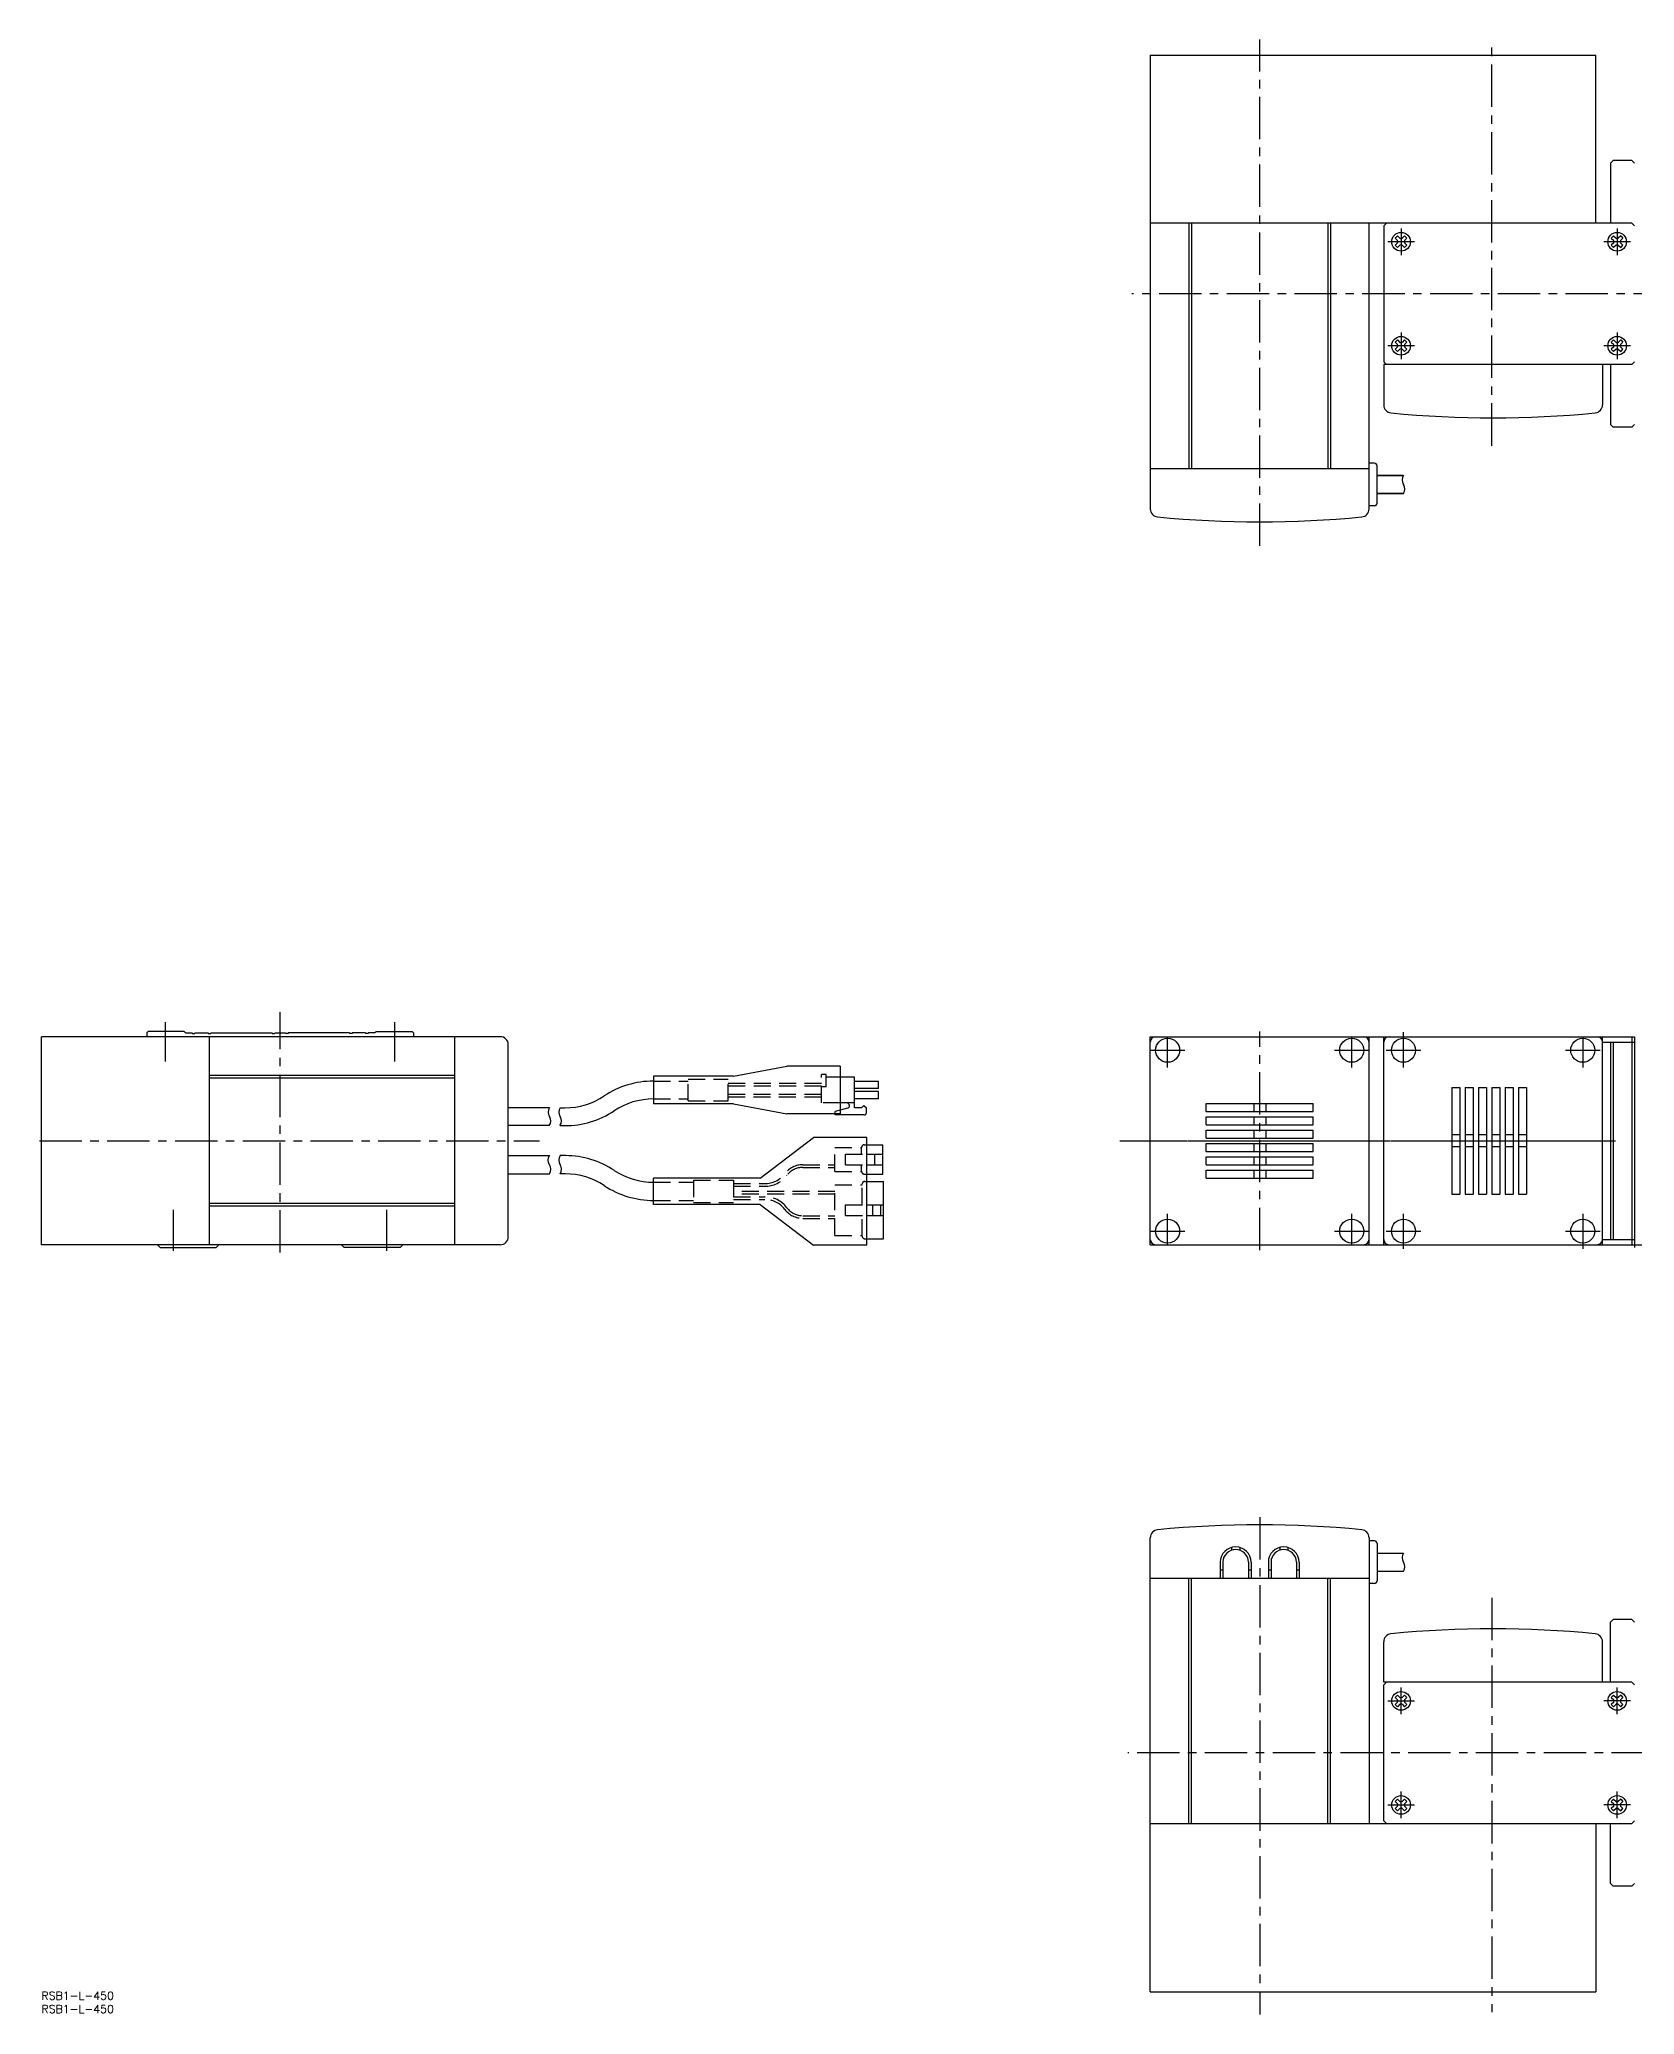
# Model space of a CAD drawing. Extents: x -1 to 1534, y -9 to 732.
# Drawn here: x -1 to 597, y -9 to 732 of the extents above; entities that cross this region are included whole.
import ezdxf

# ---------------------------------------------------------------- set-up
doc = ezdxf.new("R2010")
doc.units = 0
doc.header["$LTSCALE"] = 0.5
doc.linetypes.add('CENTER', pattern=[50.8, 31.75, -6.35, 6.35, -6.35])
doc.linetypes.add('DASHED', pattern=[19.05, 12.7, -6.35])
for name, color, linetype in [('MSM_CENTER', 1, 'CENTER'), ('MSM_CONTINUOUS', 7, 'CONTINUOUS'), ('MSM_DASHED', 4, 'DASHED'), ('MSM_NARROW', 5, 'CONTINUOUS'), ('MSM_PART_NUMBER', 7, 'CONTINUOUS')]:
    doc.layers.add(name, color=color, linetype=linetype)
doc.styles.get("Standard").update_dxf_attribs({"font": 'txt.shx', "height": 3, "bigfont": 'bigfont.shx'})

# ---------------------------------------------------------------- blocks, each defined once
blk = doc.blocks.new('*U1')
at = {"layer": 'MSM_PART_NUMBER'}
blk.add_text('RSB1-L-450', height=3, dxfattribs=at).set_placement((0, -3))
blk = doc.blocks.new('*U2')
at = {"layer": 'MSM_PART_NUMBER'}
blk.add_text('RSB1-L-450', height=3, dxfattribs=at).set_placement((0, -8))

msp = doc.modelspace()

# ---------------------------------------------------------------- linework, layer by layer
at = {"layer": 'MSM_CENTER'}
for p, q in [((456.64, 542.04), (456.64, 731.81)), ((543.64, 579.55), (543.64, 730.66)), ((509.64, 661), (509.64, 651)), ((590.64, 661), (590.64, 651)), ((514.64, 656), (504.64, 656)), ((595.64, 656), (585.64, 656)), ((1272.99, 636.5), (408.69, 636.5)), ((509.64, 622), (509.64, 612)), ((590.64, 622), (590.64, 612)), ((514.64, 617), (504.64, 617)), ((595.64, 617), (585.64, 617)), ((46.5, 348.74), (46.5, 363.49)), ((89.5, 277.08), (89.5, 367.19)), ((132.5, 348.74), (132.5, 363.49)), ((422.14, 346.4), (422.14, 358)), ((456.64, 278), (456.64, 360)), ((491.14, 346.4), (491.14, 358)), ((510.54, 346.4), (510.54, 359.64)), ((577.74, 358), (577.74, 346.4)), ((415.64, 352.9), (428.64, 352.9)), ((484.64, 352.9), (497.64, 352.9)), ((504.04, 352.9), (517.04, 352.9)), ((571.24, 352.9), (584.24, 352.9)), ((-0.74, 319), (186.71, 319)), ((404.27, 319), (590.05, 319)), ((413.64, 319), (584.64, 319)), ((49.5, 277.68), (49.5, 293.07)), ((129.5, 277.68), (129.5, 293.07)), ((422.14, 280), (422.14, 291.6)), ((491.14, 280), (491.14, 291.6)), ((510.54, 278.5), (510.54, 291.6)), ((577.74, 291.6), (577.74, 278.5)), ((415.64, 285.1), (428.64, 285.1)), ((484.64, 285.1), (497.64, 285.1)), ((504.04, 285.1), (517.04, 285.1)), ((571.24, 285.1), (584.24, 285.1)), ((456.64, 177.83), (456.64, -8.56)), ((543.64, 147.68), (543.64, -7.71)), ((509.64, 104), (509.64, 114)), ((590.64, 104), (590.64, 114)), ((504.64, 109), (514.64, 109)), ((595.64, 109), (585.64, 109)), ((1264.79, 89.5), (407.27, 89.5)), ((509.64, 65), (509.64, 75)), ((590.64, 65), (590.64, 75)), ((504.64, 70), (514.64, 70)), ((595.64, 70), (585.64, 70))]:
    msp.add_line(p, q, dxfattribs=at)
at = {"layer": 'MSM_CONTINUOUS'}
for p, q in [((415.64, 726), (415.64, 555.82)), ((415.64, 726), (582.64, 726)), ((582.64, 663), (582.64, 726)), ((588.14, 685.5), (589.14, 686.5)), ((588.14, 685.5), (588.14, 663)), ((596.14, 686.5), (589.14, 686.5)), ((596.14, 686.5), (597.14, 685.5)), ((596.14, 663), (415.64, 663)), ((430.14, 663), (430.14, 571)), ((431.14, 663), (431.14, 571)), ((482.14, 663), (482.14, 571)), ((483.14, 663), (483.14, 571)), ((497.64, 555.82), (497.64, 663)), ((504.14, 663), (503.14, 662)), ((503.14, 662), (503.14, 611)), ((596.14, 663), (597.14, 662)), ((507.45, 657.33), (508.31, 658.19)), ((507.45, 657.33), (508.36, 656.42)), ((508.36, 655.58), (507.45, 654.67)), ((507.45, 654.67), (508.31, 653.81)), ((508.31, 658.19), (509.22, 657.28)), ((509.22, 654.72), (508.31, 653.81)), ((510.97, 658.19), (510.06, 657.28)), ((510.06, 654.72), (510.97, 653.81)), ((511.83, 657.33), (510.92, 656.42)), ((510.92, 655.58), (511.83, 654.67)), ((510.97, 658.19), (511.83, 657.33)), ((510.97, 653.81), (511.83, 654.67)), ((588.45, 657.33), (589.31, 658.19)), ((588.45, 657.33), (589.36, 656.42)), ((589.36, 655.58), (588.45, 654.67)), ((588.45, 654.67), (589.31, 653.81)), ((589.31, 658.19), (590.22, 657.28)), ((590.22, 654.72), (589.31, 653.81)), ((591.97, 658.19), (591.06, 657.28)), ((591.06, 654.72), (591.97, 653.81)), ((592.83, 657.33), (591.92, 656.42)), ((591.92, 655.58), (592.83, 654.67)), ((591.97, 658.19), (592.83, 657.33)), ((591.97, 653.81), (592.83, 654.67)), ((507.45, 618.33), (508.31, 619.19)), ((507.45, 618.33), (508.36, 617.42)), ((508.36, 616.58), (507.45, 615.67)), ((507.45, 615.67), (508.31, 614.81)), ((508.31, 619.19), (509.22, 618.28)), ((509.22, 615.72), (508.31, 614.81)), ((510.97, 619.19), (510.06, 618.28)), ((510.06, 615.72), (510.97, 614.81)), ((511.83, 618.33), (510.92, 617.42)), ((510.92, 616.58), (511.83, 615.67)), ((510.97, 619.19), (511.83, 618.33)), ((510.97, 614.81), (511.83, 615.67)), ((588.45, 618.33), (589.31, 619.19)), ((588.45, 618.33), (589.36, 617.42)), ((589.36, 616.58), (588.45, 615.67)), ((588.45, 615.67), (589.31, 614.81)), ((589.31, 619.19), (590.22, 618.28)), ((590.22, 615.72), (589.31, 614.81)), ((591.97, 619.19), (591.06, 618.28)), ((591.06, 615.72), (591.97, 614.81)), ((592.83, 618.33), (591.92, 617.42)), ((591.92, 616.58), (592.83, 615.67)), ((591.97, 619.19), (592.83, 618.33)), ((591.97, 614.81), (592.83, 615.67)), ((503.14, 611), (504.14, 610)), ((596.14, 610), (503.14, 610)), ((503.14, 610), (503.14, 594.82)), ((585.14, 610), (585.14, 594.82)), ((588.14, 610), (588.14, 587.5)), ((596.14, 610), (597.14, 611)), ((589.14, 586.5), (588.14, 587.5)), ((596.14, 586.5), (589.14, 586.5)), ((597.14, 587.5), (596.14, 586.5)), ((415.64, 571), (497.64, 571)), ((499.64, 573), (497.64, 573)), ((500.64, 558), (500.64, 572)), ((500.64, 568.4), (510.52, 568.4)), ((510.48, 568.35), (500.64, 568.35)), ((499.64, 557), (497.64, 557)), ((510.55, 561.65), (500.64, 561.65)), ((500.64, 561.6), (510.52, 561.6)), ((172, 358), (0, 358)), ((0, 280), (0, 358)), ((39.5, 359.5), (40, 360)), ((39.5, 359.5), (39.5, 358)), ((53.5, 360), (40, 360)), ((53.5, 360), (54, 359.5)), ((54, 359.5), (56.5, 359.5)), ((56.5, 359.5), (56.5, 359.2)), ((56.5, 359.2), (57.5, 359.2)), ((57.5, 359.5), (62.5, 359.5)), ((57.5, 359.5), (57.5, 359.2)), ((62.5, 359.5), (62.5, 359.2)), ((62.5, 359.2), (63.5, 359.2)), ((63, 280), (63, 358)), ((63.5, 359.5), (86.5, 359.5)), ((63.5, 359.5), (63.5, 359.2)), ((86.5, 359.5), (86.5, 359.2)), ((86.5, 359.2), (87.5, 359.2)), ((87.5, 359.5), (87.5, 359.2)), ((87.5, 359.5), (91.5, 359.5)), ((91.5, 359.5), (91.5, 359.2)), ((92.5, 359.2), (91.5, 359.2)), ((115.5, 359.5), (92.5, 359.5)), ((92.5, 359.5), (92.5, 359.2)), ((115.5, 359.5), (115.5, 359.2)), ((116.5, 359.2), (115.5, 359.2)), ((121.5, 359.5), (116.5, 359.5)), ((116.5, 359.5), (116.5, 359.2)), ((121.5, 359.5), (121.5, 359.2)), ((122.5, 359.2), (121.5, 359.2)), ((122.5, 359.5), (122.5, 359.2)), ((125, 359.5), (122.5, 359.5)), ((125.5, 360), (125, 359.5)), ((125.5, 360), (139, 360)), ((139.5, 359.5), (139, 360)), ((139.5, 359.5), (139.5, 358)), ((155, 280), (155, 358)), ((415.64, 280), (415.64, 358)), ((415.64, 358), (597.14, 358)), ((497.64, 280), (497.64, 358)), ((503.14, 280), (503.14, 358)), ((585.14, 280), (585.14, 358)), ((585.14, 356), (597.14, 356)), ((588.14, 356), (588.14, 282)), ((589.14, 356), (589.14, 282)), ((596.14, 358), (596.14, 280)), ((597.14, 358), (597.14, 279)), ((175, 283), (175, 355)), ((155, 343.5), (63, 343.5)), ((155, 342.5), (63, 342.5)), ((229.39, 343.2), (229.39, 332.8)), ((259.39, 343.2), (229.39, 343.2)), ((259.39, 343.2), (279.39, 346.95)), ((299.39, 346.95), (279.39, 346.95)), ((299.39, 346.95), (299.39, 329.05)), ((304.72, 342.86), (299.39, 342.86)), ((304.72, 331.34), (304.72, 342.86)), ((313.72, 341.24), (304.72, 341.24)), ((313.72, 338.54), (313.72, 341.24)), ((313.72, 338.54), (304.72, 338.54)), ((313.72, 337.46), (304.72, 337.46)), ((313.72, 334.76), (304.72, 334.76)), ((313.72, 334.76), (313.72, 337.46)), ((528.64, 339), (528.64, 299)), ((528.64, 339), (531.64, 339)), ((531.64, 339), (531.64, 299)), ((533.64, 339), (533.64, 299)), ((533.64, 339), (536.64, 339)), ((536.64, 339), (536.64, 299)), ((538.64, 339), (538.64, 299)), ((538.64, 339), (541.64, 339)), ((541.64, 339), (541.64, 299)), ((543.64, 339), (543.64, 299)), ((543.64, 339), (546.64, 339)), ((546.64, 339), (546.64, 299)), ((548.64, 339), (548.64, 299)), ((548.64, 339), (551.64, 339)), ((551.64, 339), (551.64, 299)), ((553.64, 339), (553.64, 299)), ((553.64, 339), (556.64, 339)), ((556.64, 339), (556.64, 299)), ((190.43, 331.35), (175, 331.35)), ((194.43, 331.35), (196.22, 331.35)), ((259.39, 332.8), (229.39, 332.8)), ((259.39, 332.8), (279.39, 329.05)), ((299.39, 329.05), (279.39, 329.05)), ((297.52, 328.64), (297.52, 329.05)), ((308.32, 328.64), (297.52, 328.64)), ((304.72, 333.14), (299.39, 333.14)), ((302.16, 331.14), (299.39, 330.43)), ((307.42, 331.34), (304.72, 331.34)), ((308.32, 332.24), (307.42, 331.34)), ((308.32, 332.24), (309.22, 331.34)), ((309.22, 329.54), (309.22, 331.34)), ((436.64, 333), (476.64, 333)), ((436.64, 330), (436.64, 333)), ((436.64, 330), (476.64, 330)), ((436.64, 328), (476.64, 328)), ((436.64, 325), (436.64, 328)), ((454.39, 333), (454.39, 330)), ((454.39, 328), (454.39, 325)), ((458.89, 333), (458.89, 330)), ((458.89, 328), (458.89, 325)), ((476.64, 330), (476.64, 333)), ((476.64, 325), (476.64, 328)), ((190.37, 324.65), (175, 324.65)), ((194.37, 324.65), (196.22, 324.65)), ((269.44, 304.95), (289.44, 320.2)), ((309.44, 320.2), (289.44, 320.2)), ((309.44, 279.8), (309.44, 320.2)), ((436.64, 325), (476.64, 325)), ((436.64, 323), (476.64, 323)), ((436.64, 320), (436.64, 323)), ((436.64, 320), (476.64, 320)), ((454.39, 323), (454.39, 320)), ((458.89, 323), (458.89, 320)), ((476.64, 320), (476.64, 323)), ((531.64, 321.25), (528.64, 321.25)), ((536.64, 321.25), (533.64, 321.25)), ((541.64, 321.25), (538.64, 321.25)), ((546.64, 321.25), (543.64, 321.25)), ((551.64, 321.25), (548.64, 321.25)), ((556.64, 321.25), (553.64, 321.25)), ((175, 313.4), (190.37, 313.4)), ((196.4, 313.4), (194.37, 313.4)), ((309.44, 317.5), (315.44, 317.5)), ((309.44, 314), (315.44, 314)), ((312.44, 310), (312.44, 314)), ((315.44, 306.5), (315.44, 317.5)), ((436.64, 318), (476.64, 318)), ((436.64, 315), (436.64, 318)), ((436.64, 315), (476.64, 315)), ((436.64, 313), (476.64, 313)), ((436.64, 310), (436.64, 313)), ((454.39, 318), (454.39, 315)), ((454.39, 313), (454.39, 310)), ((458.89, 318), (458.89, 315)), ((458.89, 313), (458.89, 310)), ((476.64, 315), (476.64, 318)), ((476.64, 310), (476.64, 313)), ((531.64, 316.75), (528.64, 316.75)), ((536.64, 316.75), (533.64, 316.75)), ((541.64, 316.75), (538.64, 316.75)), ((546.64, 316.75), (543.64, 316.75)), ((551.64, 316.75), (548.64, 316.75)), ((556.64, 316.75), (553.64, 316.75)), ((175, 306.6), (190.37, 306.6)), ((196.37, 306.6), (194.37, 306.6)), ((269.44, 304.95), (229.44, 304.95)), ((229.44, 295.05), (229.44, 304.95)), ((309.44, 310), (315.44, 310)), ((309.44, 306.5), (315.44, 306.5)), ((309.44, 303.75), (315.64, 303.75)), ((315.64, 282.25), (315.64, 303.75)), ((436.64, 310), (476.64, 310)), ((436.64, 308), (476.64, 308)), ((436.64, 305), (436.64, 308)), ((436.64, 305), (476.64, 305)), ((454.39, 308), (454.39, 305)), ((458.89, 308), (458.89, 305)), ((476.64, 305), (476.64, 308)), ((528.64, 299), (531.64, 299)), ((533.64, 299), (536.64, 299)), ((538.64, 299), (541.64, 299)), ((543.64, 299), (546.64, 299)), ((548.64, 299), (551.64, 299)), ((553.64, 299), (556.64, 299)), ((155, 295.5), (63, 295.5)), ((155, 294.5), (63, 294.5)), ((269.44, 295.05), (229.44, 295.05)), ((269.44, 295.05), (289.44, 279.8)), ((309.44, 295), (315.64, 295)), ((309.44, 291), (315.64, 291)), ((311.64, 291), (311.64, 295)), ((314.64, 291), (314.64, 295)), ((309.44, 282.25), (315.64, 282.25)), ((585.14, 282), (597.14, 282)), ((172, 280), (0, 280)), ((43.5, 280), (44.5, 279)), ((44.5, 279), (65.5, 279)), ((65.5, 279), (66.5, 280)), ((113.5, 279), (112.5, 280)), ((134.5, 279), (113.5, 279)), ((135.5, 280), (134.5, 279)), ((309.44, 279.8), (289.44, 279.8)), ((415.64, 280), (1263.14, 280)), ((415.64, 0), (415.64, 170.18)), ((446.14, 166.55), (446.14, 165.51)), ((449.14, 166.55), (449.14, 165.51)), ((464.14, 166.55), (464.14, 165.51)), ((467.14, 166.55), (467.14, 165.51)), ((497.64, 170.18), (497.64, 63)), ((499.64, 169), (497.64, 169)), ((500.64, 168), (500.64, 154)), ((500.64, 164.4), (510.52, 164.4)), ((441.89, 161), (441.89, 155)), ((442.89, 158), (441.89, 158)), ((442.89, 161), (442.89, 155)), ((452.39, 161), (452.39, 155)), ((453.39, 158), (452.39, 158)), ((453.39, 161), (453.39, 155)), ((459.89, 161), (459.89, 155)), ((460.89, 158), (459.89, 158)), ((460.89, 161), (460.89, 155)), ((470.39, 161), (470.39, 155)), ((471.39, 158), (470.39, 158)), ((471.39, 161), (471.39, 155)), ((500.64, 157.6), (510.52, 157.6)), ((415.64, 155), (497.64, 155)), ((430.14, 63), (430.14, 155)), ((431.14, 63), (431.14, 155)), ((482.14, 63), (482.14, 155)), ((483.14, 63), (483.14, 155)), ((499.64, 153), (497.64, 153)), ((589.14, 139.5), (588.14, 138.5)), ((588.14, 116), (588.14, 138.5)), ((596.14, 139.5), (589.14, 139.5)), ((596.14, 139.5), (597.14, 138.5)), ((503.14, 116), (503.14, 131.18)), ((585.14, 116), (585.14, 131.18)), ((503.14, 115), (504.14, 116)), ((596.14, 116), (503.14, 116)), ((503.14, 64), (503.14, 115)), ((507.45, 110.33), (508.31, 111.19)), ((508.31, 111.19), (509.22, 110.28)), ((510.97, 111.19), (510.06, 110.28)), ((510.97, 111.19), (511.83, 110.33)), ((588.45, 110.33), (589.31, 111.19)), ((589.31, 111.19), (590.22, 110.28)), ((591.97, 111.19), (591.06, 110.28)), ((591.97, 111.19), (592.83, 110.33)), ((596.14, 116), (597.14, 115)), ((507.45, 110.33), (508.36, 109.42)), ((508.36, 108.58), (507.45, 107.67)), ((507.45, 107.67), (508.31, 106.81)), ((509.22, 107.72), (508.31, 106.81)), ((510.06, 107.72), (510.97, 106.81)), ((511.83, 110.33), (510.92, 109.42)), ((510.92, 108.58), (511.83, 107.67)), ((510.97, 106.81), (511.83, 107.67)), ((588.45, 110.33), (589.36, 109.42)), ((589.36, 108.58), (588.45, 107.67)), ((588.45, 107.67), (589.31, 106.81)), ((590.22, 107.72), (589.31, 106.81)), ((591.06, 107.72), (591.97, 106.81)), ((592.83, 110.33), (591.92, 109.42)), ((591.92, 108.58), (592.83, 107.67)), ((591.97, 106.81), (592.83, 107.67)), ((507.45, 71.33), (508.31, 72.19)), ((507.45, 71.33), (508.36, 70.42)), ((508.36, 69.58), (507.45, 68.67)), ((507.45, 68.67), (508.31, 67.81)), ((508.31, 72.19), (509.22, 71.28)), ((509.22, 68.72), (508.31, 67.81)), ((510.97, 72.19), (510.06, 71.28)), ((510.06, 68.72), (510.97, 67.81)), ((511.83, 71.33), (510.92, 70.42)), ((510.92, 69.58), (511.83, 68.67)), ((510.97, 72.19), (511.83, 71.33)), ((510.97, 67.81), (511.83, 68.67)), ((588.45, 71.33), (589.31, 72.19)), ((588.45, 71.33), (589.36, 70.42)), ((589.36, 69.58), (588.45, 68.67)), ((588.45, 68.67), (589.31, 67.81)), ((589.31, 72.19), (590.22, 71.28)), ((590.22, 68.72), (589.31, 67.81)), ((591.97, 72.19), (591.06, 71.28)), ((591.06, 68.72), (591.97, 67.81)), ((592.83, 71.33), (591.92, 70.42)), ((591.92, 69.58), (592.83, 68.67)), ((591.97, 72.19), (592.83, 71.33)), ((591.97, 67.81), (592.83, 68.67)), ((415.64, 63), (596.14, 63)), ((503.14, 64), (504.14, 63)), ((582.64, 63), (582.64, 0)), ((588.14, 40.5), (588.14, 63)), ((597.14, 64), (596.14, 63)), ((589.14, 39.5), (588.14, 40.5)), ((596.14, 39.5), (589.14, 39.5)), ((596.14, 39.5), (597.14, 40.5)), ((415.64, 0), (582.64, 0))]:
    msp.add_line(p, q, dxfattribs=at)
for centre, radius in [((509.64, 656), 3.5), ((590.64, 656), 3.5), ((509.64, 617), 3.5), ((590.64, 617), 3.5), ((422.14, 352.9), 4.5), ((491.14, 352.9), 4.5), ((510.54, 352.9), 4.5), ((577.74, 352.9), 4.5), ((422.14, 285.1), 4.5), ((491.14, 285.1), 4.5), ((510.54, 285.1), 4.5), ((577.74, 285.1), 4.5), ((509.64, 109), 3.5), ((590.64, 109), 3.5), ((509.64, 70), 3.5), ((590.64, 70), 3.5)]:
    msp.add_circle(centre, radius, dxfattribs=at)
for centre, radius, start, end in [((507.94, 656), 0.593, 315.00875, 44.99932), ((509.64, 657.7), 0.593, 225.00885, 314.99484), ((509.64, 654.3), 0.593, 44.99625, 134.99555), ((511.34, 656), 0.593, 135.00096, 224.99535), ((588.94, 656), 0.593, 315.00875, 44.99932), ((590.64, 657.7), 0.593, 225.00885, 314.99484), ((590.64, 654.3), 0.593, 44.99625, 134.99555), ((592.34, 656), 0.593, 135.00096, 224.99535), ((507.94, 617), 0.593, 315.00875, 44.99932), ((509.64, 618.7), 0.593, 225.00885, 314.99484), ((509.64, 615.3), 0.593, 44.99625, 134.99555), ((511.34, 617), 0.593, 135.00096, 224.99535), ((588.94, 617), 0.593, 315.00875, 44.99932), ((590.64, 618.7), 0.593, 225.00885, 314.99484), ((590.64, 615.3), 0.593, 44.99625, 134.99555), ((592.34, 617), 0.593, 135.00096, 224.99535), ((506.14, 594.82), 3, 180, 264.65255), ((582.14, 594.82), 3, 275.34745, 0), ((544.14, 990), 400, 264.50627, 275.49373), ((499.64, 572), 1, 0, 90), ((418.64, 555.82), 3, 180, 264.50736), ((494.64, 555.82), 3, 275.49264, 0), ((499.64, 558), 1, 270, 0), ((456.64, 951), 400, 264.50736, 275.49264), ((172, 355), 3, 0, 90), ((417.64, 356), 2, 90, 180), ((495.64, 356), 2, 0, 90), ((505.14, 356), 2, 90, 180), ((583.14, 356), 2, 0, 90), ((229.39, 308), 33.35, 90.00172, 123.55618), ((196.22, 358), 26.65, 270.00047, 303.55557), ((229.39, 308), 26.65, 89.99942, 123.55693), ((196.22, 358), 33.35, 269.99963, 303.55801), ((301.9, 332.13), 1.01, 284.38142, 90), ((308.32, 329.54), 0.9, 269.99998, 359.99996), ((196.28, 280), 33.4, 56.44523, 89.78863), ((196.27, 280), 26.6, 56.44679, 89.78414), ((229.44, 330.01), 26.61, 236.44693, 269.9957), ((229.44, 330), 33.4, 236.44523, 270.00086), ((172, 283), 3, 270, 0), ((417.64, 282), 2, 180, 270), ((495.64, 282), 2, 270, 0), ((505.14, 282), 2, 180, 270), ((583.14, 282), 2, 270, 0), ((418.64, 170.18), 3, 95.49264, 180), ((456.64, -225), 400, 84.50736, 95.49264), ((494.64, 170.18), 3, 0, 84.50736), ((447.64, 161), 5.75, 0, 180), ((447.64, 161), 4.75, 0, 180), ((465.64, 161), 5.75, 0, 180), ((465.64, 161), 4.75, 0, 180), ((499.64, 168), 1, 0, 90), ((499.64, 154), 1, 270, 0), ((506.14, 131.18), 3, 95.34745, 180), ((544.14, -264), 400, 84.50627, 95.49373), ((582.14, 131.18), 3, 0, 84.65255), ((507.94, 109), 0.593, 315.00875, 44.99932), ((509.64, 110.7), 0.593, 225.00885, 314.99484), ((509.64, 107.3), 0.593, 44.99625, 134.99555), ((511.34, 109), 0.593, 135.00096, 224.99535), ((588.94, 109), 0.593, 315.00875, 44.99932), ((590.64, 110.7), 0.593, 225.00885, 314.99484), ((590.64, 107.3), 0.593, 44.99625, 134.99555), ((592.34, 109), 0.593, 135.00096, 224.99535), ((507.94, 70), 0.593, 315.00875, 44.99932), ((509.64, 71.7), 0.593, 225.00885, 314.99484), ((509.64, 68.3), 0.593, 44.99625, 134.99555), ((511.34, 70), 0.593, 135.00096, 224.99535), ((588.94, 70), 0.593, 315.00875, 44.99932), ((590.64, 71.7), 0.593, 225.00885, 314.99484), ((590.64, 68.3), 0.593, 44.99625, 134.99555), ((592.34, 70), 0.593, 135.00096, 224.99535)]:
    msp.add_arc(centre, radius, start, end, dxfattribs=at)
at = {"layer": 'MSM_DASHED'}
for p, q in [((229.39, 341.35), (242.39, 341.35)), ((242.39, 333.9), (242.39, 342.1)), ((242.39, 342.1), (257.39, 342.1)), ((257.39, 333.9), (257.39, 342.1)), ((292.39, 333.14), (292.39, 343.76)), ((294.19, 343.76), (292.39, 343.76)), ((294.19, 339.26), (294.19, 343.76)), ((299.39, 342.86), (294.19, 342.86)), ((229.39, 334.65), (242.39, 334.65)), ((242.39, 333.9), (257.39, 333.9)), ((292.39, 340.5), (257.39, 340.5)), ((292.39, 339.5), (257.39, 339.5)), ((257.39, 336.5), (292.39, 336.5)), ((257.39, 335.5), (292.39, 335.5)), ((294.19, 339.26), (292.39, 339.26)), ((299.39, 333.14), (292.39, 333.14)), ((299.39, 330.43), (297.52, 329.96)), ((297.52, 329.05), (297.52, 329.96)), ((297.44, 316.5), (307.44, 316.5)), ((297.44, 307.5), (297.44, 316.5)), ((301.44, 314), (309.44, 314)), ((301.44, 310), (301.44, 314)), ((307.44, 314), (307.44, 316.5)), ((308.44, 317.5), (309.44, 317.5)), ((244.44, 304.15), (259.44, 304.15)), ((244.44, 304.15), (244.44, 295.85)), ((259.44, 304.15), (259.44, 295.85)), ((285.41, 310), (297.44, 310)), ((285.41, 309), (297.44, 309)), ((297.44, 307.5), (307.44, 307.5)), ((301.44, 310), (309.44, 310)), ((307.44, 307.5), (307.44, 310)), ((308.44, 306.5), (309.44, 306.5)), ((308.64, 303.75), (309.44, 303.75)), ((229.44, 303.4), (244.44, 303.4)), ((229.44, 296.6), (244.44, 296.6)), ((259.44, 302.9), (271.09, 302.9)), ((259.44, 301.9), (271.09, 301.9)), ((297.44, 300), (259.44, 300)), ((297.44, 299), (259.44, 299)), ((259.44, 298), (271.09, 298)), ((259.44, 297), (271.09, 297)), ((297.44, 302.5), (307.64, 302.5)), ((297.44, 283.5), (297.44, 302.5)), ((307.64, 295), (307.64, 302.75)), ((244.44, 295.85), (259.44, 295.85)), ((285.41, 290.9), (297.44, 290.9)), ((285.41, 289.9), (297.44, 289.9)), ((301.44, 295), (309.44, 295)), ((301.44, 291), (301.44, 295)), ((301.44, 291), (309.44, 291)), ((307.64, 283.25), (307.64, 291)), ((297.44, 283.5), (307.64, 283.5)), ((308.64, 282.25), (309.44, 282.25))]:
    msp.add_line(p, q, dxfattribs=at)
for centre, radius, start, end in [((308.44, 316.5), 1, 90.00173, 180.00173), ((271.09, 312.4), 9.5, 270.00173, 322.7329), ((271.09, 312.4), 10.5, 270.00173, 322.7329), ((285.41, 301.5), 8.5, 90.00173, 142.7329), ((285.41, 301.5), 7.5, 90.00173, 142.7329), ((308.44, 307.5), 1, 180.00172, 270.00173), ((308.64, 302.75), 1, 90.00173, 180.00173), ((271.09, 287.5), 10.5, 37.27056, 90.00173), ((271.09, 287.5), 9.5, 37.27056, 90.00173), ((285.41, 298.4), 8.5, 217.27056, 270.00173), ((285.41, 298.4), 7.5, 217.27056, 270.00173), ((308.64, 283.25), 1, 180.00173, 270.00173)]:
    msp.add_arc(centre, radius, start, end, dxfattribs=at)
at = {"layer": 'MSM_NARROW'}
for centre, start, end in [((513.16, 566.7), 147.22092, 212.77908), ((507.88, 563.3), 327.22092, 32.77908), ((193.11, 329.7), 148.3093, 211.72252), ((187.76, 326.4), 326.16436, 31.72252), ((197.11, 329.7), 148.30931, 211.72252), ((191.76, 326.4), 326.16436, 31.72252), ((193.01, 311.7), 147.22092, 212.77908), ((197.01, 311.7), 147.21599, 212.77908), ((187.73, 308.3), 327.22092, 32.77908), ((191.73, 308.3), 327.22092, 32.77908), ((513.16, 162.7), 147.22092, 212.77908), ((507.88, 159.3), 327.22092, 32.77908)]:
    msp.add_arc(centre, 3.14, start, end, dxfattribs=at)

# ---------------------------------------------------------------- block references
at = {"layer": 'MSM_CONTINUOUS'}
for name in ['*U1', '*U2']:
    msp.add_blockref(name, (0, 0), dxfattribs=at)

doc.saveas('drawing.dxf')
